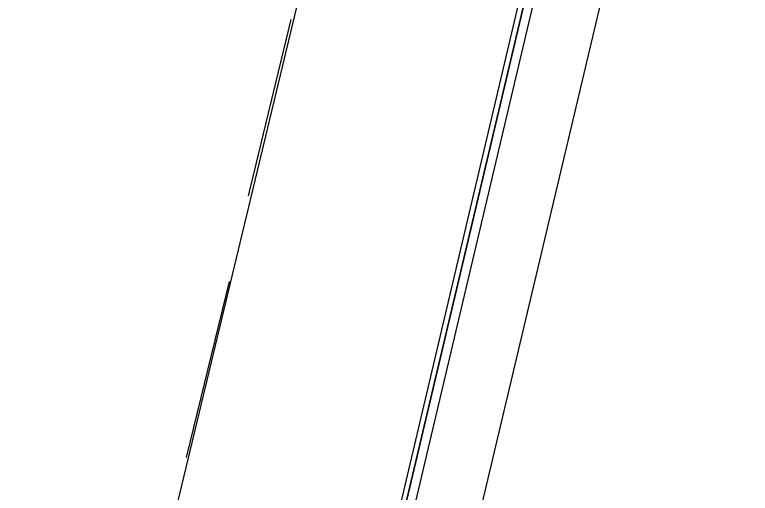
# Model space of a CAD drawing. Header units: feet. Extents: x -84 to 198, y -22 to 181.
# Drawn here: x 114.16 to 116.22, y 134.225 to 135.564 of the extents above; entities that cross this region are included whole.
import ezdxf

# ---------------------------------------------------------------- set-up
doc = ezdxf.new("R2010")
doc.units = ezdxf.units.FT
doc.layers.add('A-LINEA', color=7, linetype='CONTINUOUS')

msp = doc.modelspace()

# ---------------------------------------------------------------- linework, layer by layer
at = {"layer": 'A-LINEA'}
for p, q in [((117.8667, 144.3111), (114.9067, 131.8311)), ((114.16, 132.2978), (114.9867, 135.7378)), ((114.9333, 135.5511), (114.8133, 135.0578)), ((114.76, 134.8178), (114.64, 134.3244))]:
    msp.add_line(p, q, dxfattribs=at)
for points in [[(114.7467, 132.0444), (115.6133, 135.7111), (115.6, 135.7244), (114.7333, 132.0444), (114.7467, 132.0444)], [(114.7733, 132.0444), (115.64, 135.7111), (115.6267, 135.7111), (115.6133, 135.7111), (114.7467, 132.0444), (114.7733, 132.0311), (114.7733, 132.0444)]]:
    msp.add_lwpolyline(points, dxfattribs=at)

doc.saveas('drawing.dxf')
